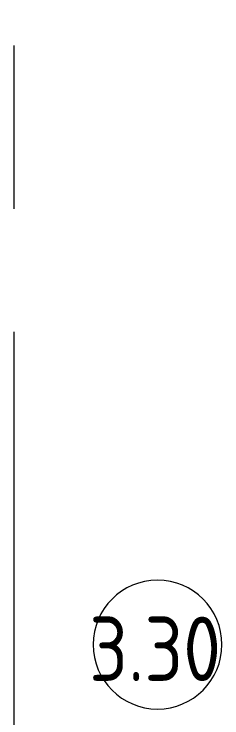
# Model space of a CAD drawing. Header units: millimetres. Extents: x 81469 to 279813, y -8553 to 29000.
# Drawn here: x 121210 to 122017, y 4969 to 7700 of the extents above; entities that cross this region are included whole.
import ezdxf

# ---------------------------------------------------------------- set-up
doc = ezdxf.new("R2010")
doc.units = ezdxf.units.MM
doc.linetypes.add('Осевая', pattern=[3175, 635, -476.25, 1587.5, -476.25])
doc.layers.add('A-AREA-IDEN', color=7, linetype='Continuous', lineweight=9)
doc.layers.add('Оси-2', color=7, linetype='Осевая', lineweight=9)
doc.styles.add('GOST Common', font='GOST_Common.ttf', dxfattribs={"width": 0.9, "height": 250})

# ---------------------------------------------------------------- blocks, each defined once
blk = doc.blocks.new('Марка_Помещения - Номер-25198446-План отделки стен 3 этажа в осях 23-33')
at = {"layer": 'A-AREA-IDEN'}
for start, end in [(360, 180), (180, 360)]:
    blk.add_arc((0, 0), 2.5, start, end, dxfattribs=at)

msp = doc.modelspace()

# ---------------------------------------------------------------- linework, layer by layer
at = {"layer": 'Оси-2'}
msp.add_line((121210, 593.7), (121210, 19415.1), dxfattribs=at)

# ---------------------------------------------------------------- block references
at = {"layer": 'A-AREA-IDEN', "xscale": 99.99999999999993, "yscale": 99.99999999999993, "zscale": 99.99999999999993}
msp.add_blockref('Марка_Помещения - Номер-25198446-План отделки стен 3 этажа в осях 23-33', (121767.3, 5253.2), dxfattribs=at)

# ---------------------------------------------------------------- texts
at = {"layer": 'A-AREA-IDEN', "insert": (121501.6, 5361.8), "char_height": 250, "width": 663.797, "attachment_point": 1, "style": 'GOST Common'}
msp.add_mtext('3.30', dxfattribs=at)

doc.saveas('drawing.dxf')
